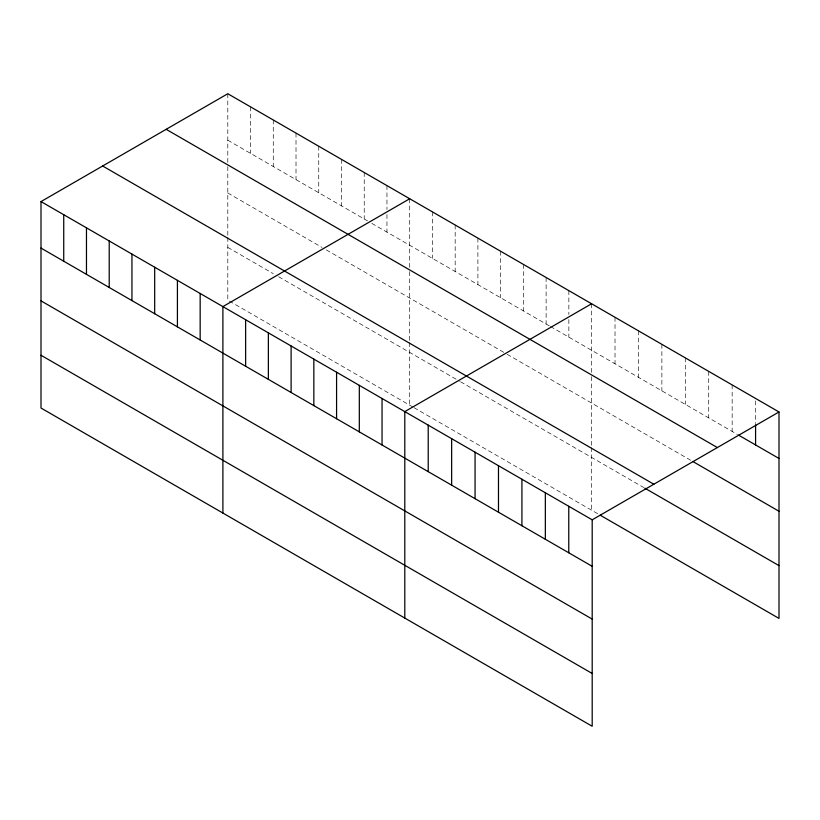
<?xml version="1.0" encoding="UTF-8"?>
<svg xmlns="http://www.w3.org/2000/svg" width="820" height="820" viewBox="0 0 820 820"><rect width="100%" height="100%" fill="white"/><g stroke="black" fill="none" stroke-linecap="round" stroke-linejoin="round"><path stroke-width="0.61" stroke-dasharray="4.1 3.07" d="M227.806 140.24L367.473 220.877M371.808 223.378L549.369 325.888M550.445 326.514L737.477 434.487M227.806 193.018L322.004 247.404M326.329 249.905L506.063 353.666M507.139 354.291L690.624 460.225M227.806 247.404L273.275 273.654M278.687 276.781L459.507 381.167M460.584 381.792L643.772 487.551M412.942 407.068L227.806 300.181L227.806 237.513M414.028 407.694L599.051 514.519M755.579 400.959L755.579 423.581M732.147 384.918L732.147 431.412M708.726 371.388L708.726 417.892M685.294 357.868L685.294 404.362M661.873 344.349L661.873 390.843M638.442 330.819L638.442 377.323M615.02 317.299L615.02 363.793M591.589 303.769L591.589 372.885M591.589 376.657L591.589 446.305M591.589 447.546L591.589 510.214M568.854 290.639L568.854 314.521M568.854 319.544L568.854 337.143M546.12 277.519L546.12 324.013M523.385 264.388L523.385 310.882M500.641 251.258L500.641 297.762M477.906 238.138L477.906 284.632M455.172 225.008L455.172 271.502M432.437 211.878L432.437 258.382M409.703 198.758L409.703 267.873M409.703 271.645L409.703 341.294M409.703 342.524L409.703 405.203M386.958 185.627L386.958 209.5M386.958 214.532L386.958 232.121M364.223 172.497L364.223 219.001M341.489 159.377L341.489 205.871M318.755 146.247L318.755 192.741M296.01 133.117L296.01 179.621M273.275 119.986L273.275 166.491M250.541 106.867L250.541 153.361M227.806 93.736L227.806 162.862M227.806 166.624L227.806 236.273"/><path stroke-width="1.23" d="M41 201.587L592.194 519.818L592.194 726.264L41 408.032L41 201.587L227.806 93.736L779 411.968L779 618.413L600.107 515.134M409.703 198.758L222.896 306.608L222.896 513.043M591.589 303.769L404.793 411.619L404.793 618.065M592.194 519.818L779 411.968M738.533 435.102L779 458.462M166.163 129.324L717.356 447.556M692.746 461.455L779 511.249M102.643 165.999L653.837 484.23M644.838 488.166L779 565.626M41 248.091L592.194 566.312M41 300.868L592.194 619.1M41 355.255L592.194 673.476M755.579 424.832L755.579 444.942M568.772 506.288L568.772 552.793M545.341 492.769L545.341 539.263M521.92 479.239L521.92 525.743M498.488 465.719L498.488 512.213M475.067 452.189L475.067 498.693M451.646 438.669L451.646 485.163M428.214 425.139L428.214 471.643M382.048 398.489L382.048 444.993M359.314 385.369L359.314 431.863M336.579 372.239L336.579 418.733M313.845 359.109L313.845 405.613M291.11 345.989L291.11 392.483M268.365 332.858L268.365 379.352M245.631 319.728L245.631 366.232M200.162 293.478L200.162 339.972M177.417 280.348L177.417 326.852M154.683 267.217L154.683 313.722M131.948 254.097L131.948 300.591M109.214 240.967L109.214 287.471M86.469 227.837L86.469 274.341M63.734 214.717L63.734 261.211"/></g></svg>
